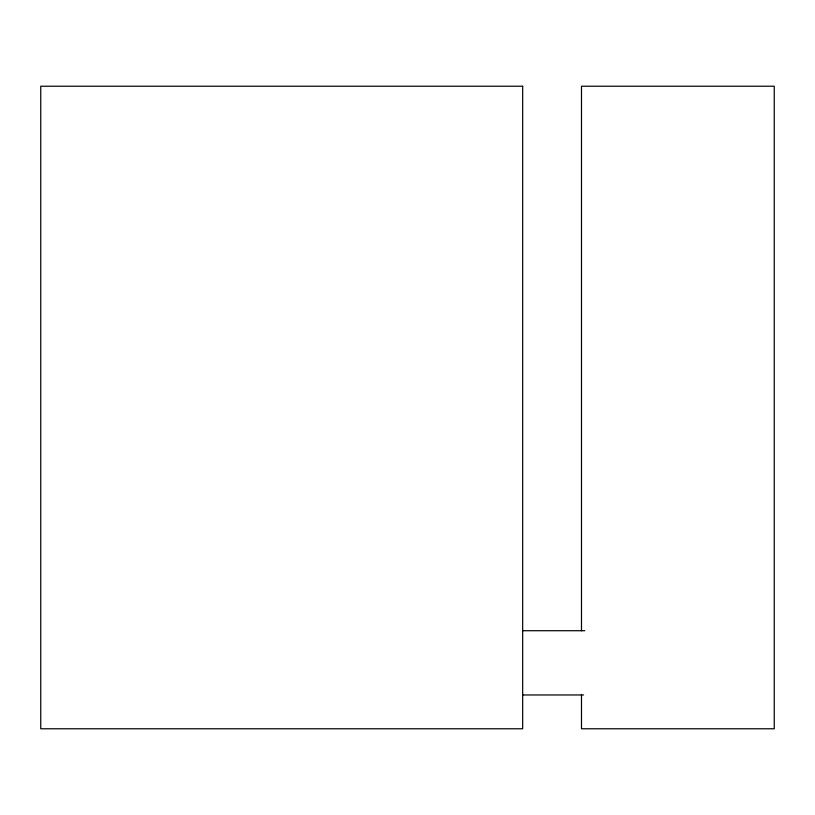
<?xml version="1.0" encoding="UTF-8"?>
<svg xmlns="http://www.w3.org/2000/svg" width="815" height="815" viewBox="0 0 815 815"><rect width="100%" height="100%" fill="white"/><g stroke="black" fill="none" stroke-linecap="round" stroke-linejoin="round"><path stroke-width="1.22" d="M522.67 630.718L584.803 630.718M522.67 694.971L583.54 694.971M581.482 630.8L581.482 86.227L774.25 86.227L774.25 728.773L581.482 728.773L581.482 694.421M522.67 86.227L40.75 86.227L40.75 728.773L522.67 728.773L522.67 86.227"/></g></svg>
